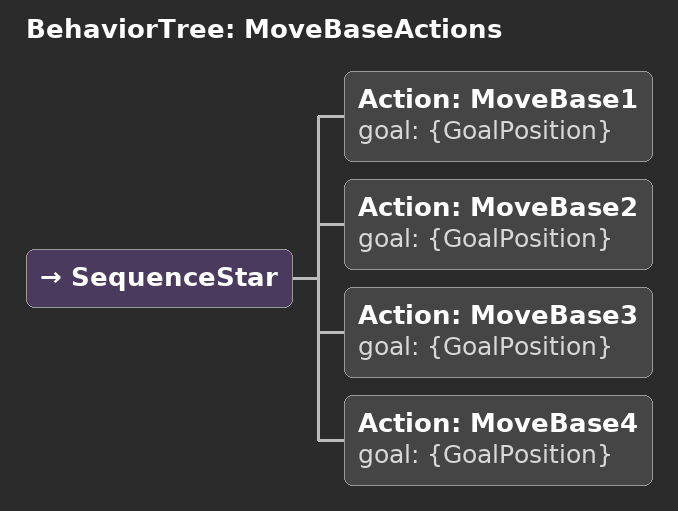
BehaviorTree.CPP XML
<root main_tree_to_execute = "MoveBaseActions">
    <BehaviorTree ID="MoveBaseActions">
        <SequenceStar>
            <Action ID="MoveBase1" goal="{GoalPosition}" />
            <Action ID="MoveBase2" goal="{GoalPosition}" />
            <Action ID="MoveBase3" goal="{GoalPosition}" />
            <Action ID="MoveBase4" goal="{GoalPosition}" />
        </SequenceStar>
    </BehaviorTree>
</root>
